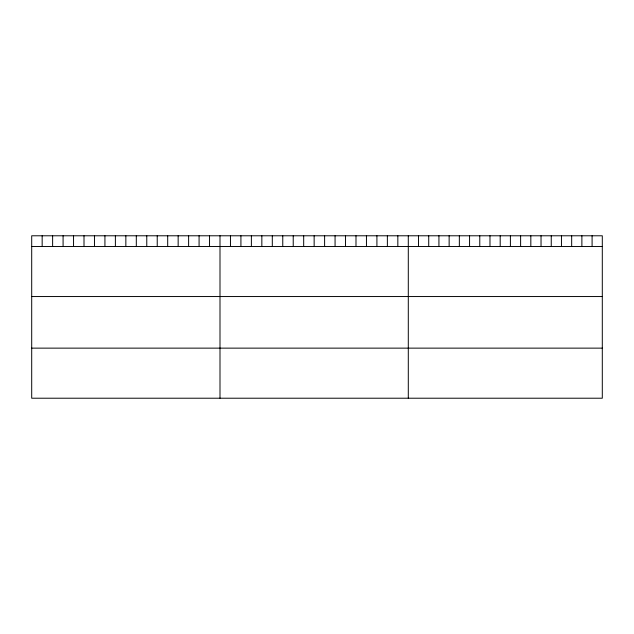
<?xml version="1.0" encoding="UTF-8"?>
<svg xmlns="http://www.w3.org/2000/svg" width="634" height="634" viewBox="0 0 634 634"><rect width="100%" height="100%" fill="white"/><g stroke="black" fill="none" stroke-linecap="round" stroke-linejoin="round"><path stroke-width="0.95" d="M602.3 246.475L602.3 398.215L31.7 398.215L31.7 235.785L602.3 235.785L602.3 246.475L31.7 246.475M31.7 296.546L602.3 296.546M31.7 348.137L602.3 348.137M592.093 235.785L592.093 246.475M581.877 235.785L581.877 246.475M571.67 235.785L571.67 246.475M561.455 235.785L561.455 246.475M551.247 235.785L551.247 246.475M541.032 235.785L541.032 246.475M530.824 235.785L530.824 246.475M520.617 235.785L520.617 246.475M510.402 235.785L510.402 246.475M500.194 235.785L500.194 246.475M489.979 235.785L489.979 246.475M479.772 235.785L479.772 246.475M469.564 235.785L469.564 246.475M459.349 235.785L459.349 246.475M449.141 235.785L449.141 246.475M438.926 235.785L438.926 246.475M428.719 235.785L428.719 246.475M418.503 235.785L418.503 246.475M408.296 235.785L408.296 398.215M397.835 235.785L397.835 246.475M387.374 235.785L387.374 246.475M376.913 235.785L376.913 246.475M366.452 235.785L366.452 246.475M355.991 235.785L355.991 246.475M345.53 235.785L345.53 246.475M335.069 235.785L335.069 246.475M324.608 235.785L324.608 246.475M314.147 235.785L314.147 246.475M303.686 235.785L303.686 246.475M293.225 235.785L293.225 246.475M282.764 235.785L282.764 246.475M272.303 235.785L272.303 246.475M261.842 235.785L261.842 246.475M251.381 235.785L251.381 246.475M240.92 235.785L240.92 246.475M230.459 235.785L230.459 246.475M219.998 235.785L219.998 398.215M209.537 235.785L209.537 246.475M199.076 235.785L199.076 246.475M188.615 235.785L188.615 246.475M178.154 235.785L178.154 246.475M167.693 235.785L167.693 246.475M157.232 235.785L157.232 246.475M146.771 235.785L146.771 246.475M136.31 235.785L136.31 246.475M125.849 235.785L125.849 246.475M115.388 235.785L115.388 246.475M104.927 235.785L104.927 246.475M94.466 235.785L94.466 246.475M84.005 235.785L84.005 246.475M73.544 235.785L73.544 246.475M63.083 235.785L63.083 246.475M52.622 235.785L52.622 246.475M42.161 235.785L42.161 246.475"/></g></svg>
